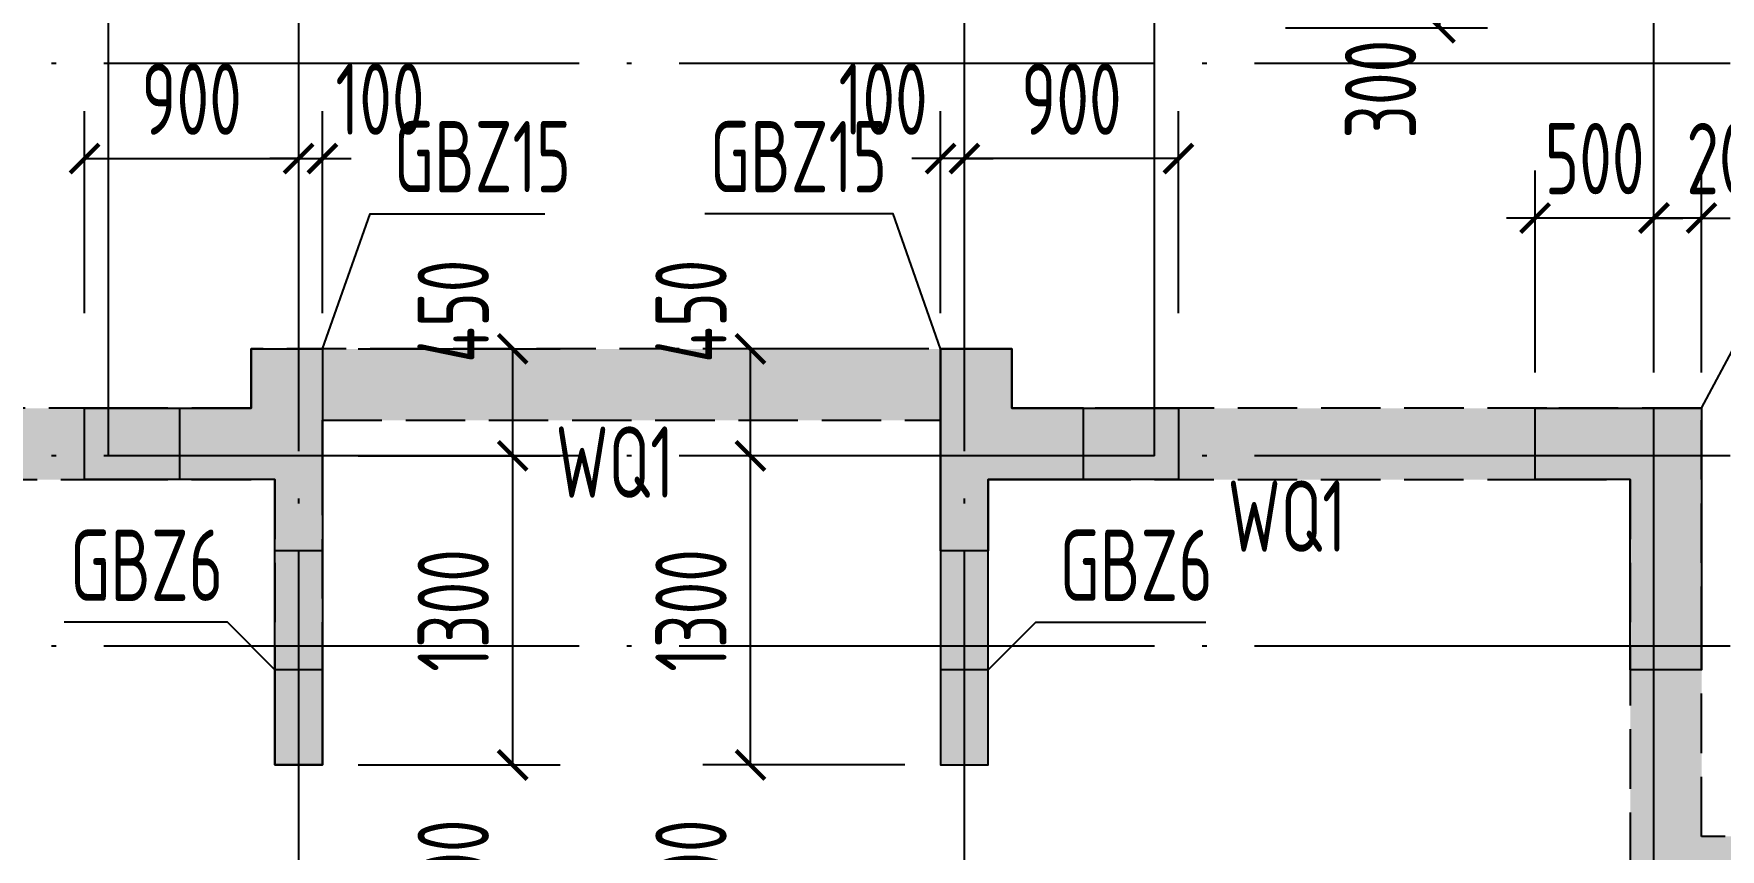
# Model space of a CAD drawing. Extents: x -668857 to 154266, y -275694 to 291306.
# Drawn here: x -329757 to -322663, y 212691 to 216120 of the extents above; entities that cross this region are included whole.
import ezdxf
from ezdxf.enums import TextEntityAlignment as Align

# ---------------------------------------------------------------- set-up
doc = ezdxf.new("R2010")
doc.units = 0
doc.header["$LTSCALE"] = 1000
doc.linetypes.add('DASH', pattern=[0.35, 0.25, -0.1])
doc.linetypes.add('DOTE', pattern=[2.42, 2, -0.2, 0.02, -0.2])
doc.layers.get('0').update_dxf_attribs({"linetype": 'CONTINUOUS'})
doc.layers.get('DEFPOINTS').update_dxf_attribs({"linetype": 'CONTINUOUS'})
for name, color, linetype in [('A-DOTE', 10, 'DOTE'), ('COLU_DE_TEXT', 7, 'CONTINUOUS'), ('LABEL', 1, 'CONTINUOUS'), ('S-Q墙填充', 252, 'CONTINUOUS'), ('S-Q墙实线', 6, 'CONTINUOUS'), ('S-Q墙标注', 3, 'CONTINUOUS'), ('S-Q墙虚线', 6, 'DASH'), ('S-X详图填充', 252, 'CONTINUOUS'), ('S-X详图实线', 4, 'CONTINUOUS')]:
    doc.layers.add(name, color=color, linetype=linetype)
doc.styles.add('TSSD_REIN', font='tssdeng.shx', dxfattribs={"width": 0.7, "height": 300, "bigfont": 'tssdchn.shx'})
doc.styles.add('结构文字', font='zstxt.shx', dxfattribs={"width": 0.7, "bigfont": 'zshz.shx'})
doc.dimstyles.new('STRUCK', dxfattribs={"dimtxt": 400, "dimasz": 121, "dimexe": 200, "dimexo": 150, "dimgap": 115, "dimtad": 1, "dimdec": 0, "dimdsep": 46, "dimtxsty": '结构文字', "dimblk": 'ARCHTICK', "dimcen": 400, "dimclrd": 3, "dimclre": 3, "dimclrt": 7, "dimadec": 0, "dimazin": 0, "dimtfac": 1, "dimtdec": 0, "dimtix": 1, "dimtmove": 2, "dimatfit": 3, "dimldrblk": '_DIMX', "dimfxl": 0, "dimtolj": 1, "dimtzin": 0, "dimarcsym": 0})

# ---------------------------------------------------------------- blocks, each defined once
blk = doc.blocks.new('20210726.16350016')
at = {"layer": 'A-DOTE'}
for p, q in [((15700, 13100.3), (15700, 21100)), ((18500, 13100.3), (18500, 21100)), ((21400, 13700), (21400, 21100)), ((14900, 15500), (14900, 17600)), ((19300, 15500), (19300, 17600)), ((55600, 17150), (3600, 17150)), ((55600, 15500), (3600, 15500)), ((55600, 14700), (3600, 14700))]:
    blk.add_line(p, q, dxfattribs=at)
blk = doc.blocks.new('_ArchTick')
at = {"color": 0, "linetype": 'ByBlock', "const_width": 0.15}
blk.add_lwpolyline([(-0.5, -0.5), (0.5, 0.5)], dxfattribs=at)
blk = doc.blocks.new('*D556')
at = {"layer": 'DEFPOINTS', "color": 0}
for p in [(-328542.3, 212345.7), (-327742.3, 212345.7), (-328542.3, 211945.7)]:
    blk.add_point(p, dxfattribs=at)
at = {"layer": 'S-Q墙标注', "color": 3, "lineweight": -2}
for p, q in [((-328392.3, 212345.7), (-327542.3, 212345.7)), ((-327742.3, 211945.7), (-327742.3, 212345.7)), ((-328392.3, 211945.7), (-327542.3, 211945.7))]:
    blk.add_line(p, q, dxfattribs=at)
at = {"layer": 'S-Q墙标注', "color": 3, "lineweight": -2, "xscale": 121, "yscale": 121, "zscale": 121}
for p, rotation in [((-327742.3, 212345.7), 90), ((-327742.3, 211945.7), 270)]:
    blk.add_blockref('_ArchTick', p, dxfattribs=dict(at, rotation=rotation))
at = {"layer": 'S-Q墙标注', "color": 7, "insert": (-327992.3, 212603.7), "char_height": 300, "attachment_point": 5, "rotation": 90, "style": 'TSSD_REIN'}
blk.add_mtext('\\A1;400', dxfattribs=at)
blk = doc.blocks.new('_DIMX')
blk.add_line((-150, 0), (150, 0))
at = {"const_width": 50}
blk.add_lwpolyline([(-70, -70), (70, 70)], dxfattribs=at)
blk = doc.blocks.new('*D565')
at = {"layer": 'DEFPOINTS', "color": 0}
for p in [(-328542.3, 214345.4), (-327742.3, 214345.4), (-328542.3, 213045.4)]:
    blk.add_point(p, dxfattribs=at)
at = {"layer": 'S-Q墙标注', "color": 3, "lineweight": -2}
for p, q in [((-328392.3, 214345.4), (-327542.3, 214345.4)), ((-327742.3, 213045.4), (-327742.3, 214345.4)), ((-328392.3, 213045.4), (-327542.3, 213045.4))]:
    blk.add_line(p, q, dxfattribs=at)
at = {"layer": 'S-Q墙标注', "color": 3, "lineweight": -2, "xscale": 121, "yscale": 121, "zscale": 121}
for p, rotation in [((-327742.3, 214345.4), 90), ((-327742.3, 213045.4), 270)]:
    blk.add_blockref('_ArchTick', p, dxfattribs=dict(at, rotation=rotation))
at = {"layer": 'S-Q墙标注', "color": 7, "insert": (-327992.3, 213695.4), "char_height": 300, "attachment_point": 5, "rotation": 90, "style": 'TSSD_REIN'}
blk.add_mtext('\\A1;1300', dxfattribs=at)
blk = doc.blocks.new('*D566')
at = {"layer": 'DEFPOINTS', "color": 0}
for p in [(-328542.3, 214795.4), (-327742.3, 214795.4), (-328542.3, 214345.4)]:
    blk.add_point(p, dxfattribs=at)
at = {"layer": 'S-Q墙标注', "color": 3, "lineweight": -2}
for p, q in [((-328392.3, 214795.4), (-327542.3, 214795.4)), ((-327742.3, 214345.4), (-327742.3, 214795.4)), ((-328392.3, 214345.4), (-327542.3, 214345.4))]:
    blk.add_line(p, q, dxfattribs=at)
at = {"layer": 'S-Q墙标注', "color": 3, "lineweight": -2, "xscale": 121, "yscale": 121, "zscale": 121}
for p, rotation in [((-327742.3, 214795.4), 90), ((-327742.3, 214345.4), 270)]:
    blk.add_blockref('_ArchTick', p, dxfattribs=dict(at, rotation=rotation))
at = {"layer": 'S-Q墙标注', "color": 7, "insert": (-327992.3, 214953.5), "char_height": 300, "attachment_point": 5, "rotation": 90, "style": 'TSSD_REIN'}
blk.add_mtext('\\A1;450', dxfattribs=at)
blk = doc.blocks.new('*D567')
at = {"layer": 'DEFPOINTS', "color": 0}
for p in [(-328642.3, 215595.4), (-329542.4, 214795.4), (-328642.3, 214795.4)]:
    blk.add_point(p, dxfattribs=at)
at = {"layer": 'S-Q墙标注', "color": 3, "lineweight": -2}
for p, q in [((-329542.4, 214945.4), (-329542.4, 215795.4)), ((-328642.3, 214945.4), (-328642.3, 215795.4)), ((-329542.4, 215595.4), (-328642.3, 215595.4))]:
    blk.add_line(p, q, dxfattribs=at)
at = {"layer": 'S-Q墙标注', "color": 3, "lineweight": -2, "xscale": 121, "yscale": 121, "zscale": 121, "rotation": 180}
blk.add_blockref('_ArchTick', (-329542.4, 215595.4), dxfattribs=at)
at = {"layer": 'S-Q墙标注', "color": 3, "lineweight": -2, "xscale": 121, "yscale": 121, "zscale": 121}
blk.add_blockref('_ArchTick', (-328642.3, 215595.4), dxfattribs=at)
at = {"layer": 'S-Q墙标注', "color": 7, "insert": (-329092.4, 215845.4), "char_height": 300, "attachment_point": 5, "style": 'TSSD_REIN'}
blk.add_mtext('\\A1;900', dxfattribs=at)
blk = doc.blocks.new('*D568')
at = {"layer": 'DEFPOINTS', "color": 0}
for p in [(-328542.3, 215595.4), (-328642.3, 214795.4), (-328542.3, 214795.4)]:
    blk.add_point(p, dxfattribs=at)
at = {"layer": 'S-Q墙标注', "color": 3, "lineweight": -2}
for p, q in [((-328642.3, 214945.4), (-328642.3, 215795.4)), ((-328542.3, 214945.4), (-328542.3, 215795.4)), ((-328642.3, 215595.4), (-328763.3, 215595.4)), ((-328642.3, 215595.4), (-328542.3, 215595.4)), ((-328542.3, 215595.4), (-328421.3, 215595.4))]:
    blk.add_line(p, q, dxfattribs=at)
at = {"layer": 'S-Q墙标注', "color": 3, "lineweight": -2, "xscale": 121, "yscale": 121, "zscale": 121}
blk.add_blockref('_ArchTick', (-328642.3, 215595.4), dxfattribs=at)
at = {"layer": 'S-Q墙标注', "color": 3, "lineweight": -2, "xscale": 121, "yscale": 121, "zscale": 121, "rotation": 180}
blk.add_blockref('_ArchTick', (-328542.3, 215595.4), dxfattribs=at)
at = {"layer": 'S-Q墙标注', "color": 7, "insert": (-328300.4, 215845.4), "char_height": 300, "attachment_point": 5, "style": 'TSSD_REIN'}
blk.add_mtext('\\A1;100', dxfattribs=at)
blk = doc.blocks.new('*D590')
at = {"layer": 'DEFPOINTS', "color": 0}
for p in [(-326742.3, 212345.7), (-325942.3, 212345.7), (-325942.3, 211945.7)]:
    blk.add_point(p, dxfattribs=at)
at = {"layer": 'S-Q墙标注', "color": 3, "lineweight": -2}
for p, q in [((-326092.3, 212345.7), (-326942.3, 212345.7)), ((-326742.3, 211945.7), (-326742.3, 212345.7)), ((-326092.3, 211945.7), (-326942.3, 211945.7))]:
    blk.add_line(p, q, dxfattribs=at)
at = {"layer": 'S-Q墙标注', "color": 3, "lineweight": -2, "xscale": 121, "yscale": 121, "zscale": 121}
for p, rotation in [((-326742.3, 212345.7), 90), ((-326742.3, 211945.7), 270)]:
    blk.add_blockref('_ArchTick', p, dxfattribs=dict(at, rotation=rotation))
at = {"layer": 'S-Q墙标注', "color": 7, "insert": (-326992.3, 212603.7), "char_height": 300, "attachment_point": 5, "rotation": 90, "style": 'TSSD_REIN'}
blk.add_mtext('\\A1;400', dxfattribs=at)
blk = doc.blocks.new('*D593')
at = {"layer": 'DEFPOINTS', "color": 0}
for p in [(-322742.4, 214345.4), (-321942.4, 214345.4), (-322742.4, 213445.4)]:
    blk.add_point(p, dxfattribs=at)
at = {"layer": 'S-Q墙标注', "color": 3, "lineweight": -2}
for p, q in [((-322592.4, 214345.4), (-321742.4, 214345.4)), ((-321942.4, 213445.4), (-321942.4, 214345.4)), ((-322592.4, 213445.4), (-321742.4, 213445.4))]:
    blk.add_line(p, q, dxfattribs=at)
at = {"layer": 'S-Q墙标注', "color": 3, "lineweight": -2, "xscale": 121, "yscale": 121, "zscale": 121}
for p, rotation in [((-321942.4, 214345.4), 90), ((-321942.4, 213445.4), 270)]:
    blk.add_blockref('_ArchTick', p, dxfattribs=dict(at, rotation=rotation))
at = {"layer": 'S-Q墙标注', "color": 7, "insert": (-322192.4, 213895.4), "char_height": 300, "attachment_point": 5, "rotation": 90, "style": 'TSSD_REIN'}
blk.add_mtext('\\A1;900', dxfattribs=at)
blk = doc.blocks.new('*D594')
at = {"layer": 'DEFPOINTS', "color": 0}
for p in [(-322742.4, 214545.4), (-321942.4, 214545.4), (-322742.4, 214345.4)]:
    blk.add_point(p, dxfattribs=at)
at = {"layer": 'S-Q墙标注', "color": 3, "lineweight": -2}
for p, q in [((-322592.4, 214545.4), (-321742.4, 214545.4)), ((-321942.4, 214345.4), (-321942.4, 214545.4)), ((-322592.4, 214345.4), (-321742.4, 214345.4))]:
    blk.add_line(p, q, dxfattribs=at)
at = {"layer": 'S-Q墙标注', "color": 3, "lineweight": -2, "xscale": 121, "yscale": 121, "zscale": 121}
for p, rotation in [((-321942.4, 214545.4), 90), ((-321942.4, 214345.4), 270)]:
    blk.add_blockref('_ArchTick', p, dxfattribs=dict(at, rotation=rotation))
at = {"layer": 'S-Q墙标注', "color": 7, "insert": (-322192.4, 214687.3), "char_height": 300, "attachment_point": 5, "rotation": 90, "style": 'TSSD_REIN'}
blk.add_mtext('\\A1;200', dxfattribs=at)
blk = doc.blocks.new('*D595')
at = {"layer": 'DEFPOINTS', "color": 0}
for p in [(-322942.3, 215345.4), (-322942.3, 214545.4), (-322742.3, 214545.4)]:
    blk.add_point(p, dxfattribs=at)
at = {"layer": 'S-Q墙标注', "color": 3, "lineweight": -2}
for p, q in [((-322942.3, 214695.4), (-322942.3, 215545.4)), ((-322742.3, 214695.4), (-322742.3, 215545.4)), ((-322942.3, 215345.4), (-323063.3, 215345.4)), ((-322742.3, 215345.4), (-322942.3, 215345.4)), ((-322742.3, 215345.4), (-322621.3, 215345.4))]:
    blk.add_line(p, q, dxfattribs=at)
at = {"layer": 'S-Q墙标注', "color": 3, "lineweight": -2, "xscale": 121, "yscale": 121, "zscale": 121}
blk.add_blockref('_ArchTick', (-322942.3, 215345.4), dxfattribs=at)
at = {"layer": 'S-Q墙标注', "color": 3, "lineweight": -2, "xscale": 121, "yscale": 121, "zscale": 121, "rotation": 180}
blk.add_blockref('_ArchTick', (-322742.3, 215345.4), dxfattribs=at)
at = {"layer": 'S-Q墙标注', "color": 7, "insert": (-322600.4, 215595.4), "char_height": 300, "attachment_point": 5, "style": 'TSSD_REIN'}
blk.add_mtext('\\A1;200', dxfattribs=at)
blk = doc.blocks.new('*D596')
at = {"layer": 'DEFPOINTS', "color": 0}
for p in [(-323442.2, 215345.4), (-323442.2, 214545.4), (-322942.3, 214545.4)]:
    blk.add_point(p, dxfattribs=at)
at = {"layer": 'S-Q墙标注', "color": 3, "lineweight": -2}
for p, q in [((-323442.2, 214695.4), (-323442.2, 215545.4)), ((-322942.3, 214695.4), (-322942.3, 215545.4)), ((-323442.2, 215345.4), (-323563.2, 215345.4)), ((-322942.3, 215345.4), (-323442.2, 215345.4)), ((-322942.3, 215345.4), (-322821.3, 215345.4))]:
    blk.add_line(p, q, dxfattribs=at)
at = {"layer": 'S-Q墙标注', "color": 3, "lineweight": -2, "xscale": 121, "yscale": 121, "zscale": 121}
blk.add_blockref('_ArchTick', (-323442.2, 215345.4), dxfattribs=at)
at = {"layer": 'S-Q墙标注', "color": 3, "lineweight": -2, "xscale": 121, "yscale": 121, "zscale": 121, "rotation": 180}
blk.add_blockref('_ArchTick', (-322942.3, 215345.4), dxfattribs=at)
at = {"layer": 'S-Q墙标注', "color": 7, "insert": (-323192.3, 215595.4), "char_height": 300, "attachment_point": 5, "style": 'TSSD_REIN'}
blk.add_mtext('\\A1;500', dxfattribs=at)
blk = doc.blocks.new('*D599')
at = {"layer": 'DEFPOINTS', "color": 0}
for p in [(-326742.3, 214345.4), (-325942.3, 214345.4), (-325942.3, 213045.4)]:
    blk.add_point(p, dxfattribs=at)
at = {"layer": 'S-Q墙标注', "color": 3, "lineweight": -2}
for p, q in [((-326092.3, 214345.4), (-326942.3, 214345.4)), ((-326742.3, 213045.4), (-326742.3, 214345.4)), ((-326092.3, 213045.4), (-326942.3, 213045.4))]:
    blk.add_line(p, q, dxfattribs=at)
at = {"layer": 'S-Q墙标注', "color": 3, "lineweight": -2, "xscale": 121, "yscale": 121, "zscale": 121}
for p, rotation in [((-326742.3, 214345.4), 90), ((-326742.3, 213045.4), 270)]:
    blk.add_blockref('_ArchTick', p, dxfattribs=dict(at, rotation=rotation))
at = {"layer": 'S-Q墙标注', "color": 7, "insert": (-326992.3, 213695.4), "char_height": 300, "attachment_point": 5, "rotation": 90, "style": 'TSSD_REIN'}
blk.add_mtext('\\A1;1300', dxfattribs=at)
blk = doc.blocks.new('*D600')
at = {"layer": 'DEFPOINTS', "color": 0}
for p in [(-326742.3, 214795.4), (-325942.3, 214795.4), (-325942.3, 214345.4)]:
    blk.add_point(p, dxfattribs=at)
at = {"layer": 'S-Q墙标注', "color": 3, "lineweight": -2}
for p, q in [((-326092.3, 214795.4), (-326942.3, 214795.4)), ((-326742.3, 214345.4), (-326742.3, 214795.4)), ((-326092.3, 214345.4), (-326942.3, 214345.4))]:
    blk.add_line(p, q, dxfattribs=at)
at = {"layer": 'S-Q墙标注', "color": 3, "lineweight": -2, "xscale": 121, "yscale": 121, "zscale": 121}
for p, rotation in [((-326742.3, 214795.4), 90), ((-326742.3, 214345.4), 270)]:
    blk.add_blockref('_ArchTick', p, dxfattribs=dict(at, rotation=rotation))
at = {"layer": 'S-Q墙标注', "color": 7, "insert": (-326992.3, 214953.5), "char_height": 300, "attachment_point": 5, "rotation": 90, "style": 'TSSD_REIN'}
blk.add_mtext('\\A1;450', dxfattribs=at)
blk = doc.blocks.new('*D601')
at = {"layer": 'DEFPOINTS', "color": 0}
for p in [(-325842.3, 215595.4), (-325842.3, 214795.4), (-324942.2, 214795.4)]:
    blk.add_point(p, dxfattribs=at)
at = {"layer": 'S-Q墙标注', "color": 3, "lineweight": -2}
for p, q in [((-325842.3, 214945.4), (-325842.3, 215795.4)), ((-324942.2, 214945.4), (-324942.2, 215795.4)), ((-324942.2, 215595.4), (-325842.3, 215595.4))]:
    blk.add_line(p, q, dxfattribs=at)
at = {"layer": 'S-Q墙标注', "color": 3, "lineweight": -2, "xscale": 121, "yscale": 121, "zscale": 121, "rotation": 180}
blk.add_blockref('_ArchTick', (-325842.3, 215595.4), dxfattribs=at)
at = {"layer": 'S-Q墙标注', "color": 3, "lineweight": -2, "xscale": 121, "yscale": 121, "zscale": 121}
blk.add_blockref('_ArchTick', (-324942.2, 215595.4), dxfattribs=at)
at = {"layer": 'S-Q墙标注', "color": 7, "insert": (-325392.2, 215845.4), "char_height": 300, "attachment_point": 5, "style": 'TSSD_REIN'}
blk.add_mtext('\\A1;900', dxfattribs=at)
blk = doc.blocks.new('*D602')
at = {"layer": 'DEFPOINTS', "color": 0}
for p in [(-325942.3, 215595.4), (-325942.3, 214795.4), (-325842.3, 214795.4)]:
    blk.add_point(p, dxfattribs=at)
at = {"layer": 'S-Q墙标注', "color": 3, "lineweight": -2}
for p, q in [((-325942.3, 214945.4), (-325942.3, 215795.4)), ((-325842.3, 214945.4), (-325842.3, 215795.4)), ((-325942.3, 215595.4), (-326063.3, 215595.4)), ((-325842.3, 215595.4), (-325942.3, 215595.4)), ((-325842.3, 215595.4), (-325721.3, 215595.4))]:
    blk.add_line(p, q, dxfattribs=at)
at = {"layer": 'S-Q墙标注', "color": 3, "lineweight": -2, "xscale": 121, "yscale": 121, "zscale": 121}
blk.add_blockref('_ArchTick', (-325942.3, 215595.4), dxfattribs=at)
at = {"layer": 'S-Q墙标注', "color": 3, "lineweight": -2, "xscale": 121, "yscale": 121, "zscale": 121, "rotation": 180}
blk.add_blockref('_ArchTick', (-325842.3, 215595.4), dxfattribs=at)
at = {"layer": 'S-Q墙标注', "color": 7, "insert": (-326184.2, 215845.4), "char_height": 300, "attachment_point": 5, "style": 'TSSD_REIN'}
blk.add_mtext('\\A1;100', dxfattribs=at)
blk = doc.blocks.new('*D689')
at = {"layer": 'DEFPOINTS', "color": 0}
for p in [(-324642.3, 216445.4), (-323842.3, 216445.4), (-324642.3, 216145.4)]:
    blk.add_point(p, dxfattribs=at)
at = {"layer": 'S-Q墙标注', "color": 3, "lineweight": -2}
for p, q in [((-324492.3, 216445.4), (-323642.3, 216445.4)), ((-323842.3, 216145.4), (-323842.3, 216445.4)), ((-324492.3, 216145.4), (-323642.3, 216145.4))]:
    blk.add_line(p, q, dxfattribs=at)
at = {"layer": 'S-Q墙标注', "color": 3, "lineweight": -2, "xscale": 121, "yscale": 121, "zscale": 121}
for p, rotation in [((-323842.3, 216445.4), 90), ((-323842.3, 216145.4), 270)]:
    blk.add_blockref('_ArchTick', p, dxfattribs=dict(at, rotation=rotation))
at = {"layer": 'S-Q墙标注', "color": 7, "insert": (-324092.3, 215887.3), "char_height": 300, "attachment_point": 5, "rotation": 90, "style": 'TSSD_REIN'}
blk.add_mtext('\\A1;300', dxfattribs=at)

msp = doc.modelspace()

# ---------------------------------------------------------------- hatches: boundary and pattern name
at = {"layer": 'S-Q墙填充', "ltscale": 0.5}
h = msp.add_hatch(dxfattribs=at)
h.set_pattern_fill('ARMORED', color=252, scale=30, style=0)
h.set_pattern_definition([(50, (-388806.07, 175277.25), (215.17805, -18.82564), [22.5, -247.5]), (355, (-388806.07, 175277.25), (-41.6254, 225.65764), [18, -198]), (100.4514, (-388788.14, 175275.68), (173.5528, 206.83186), [19.12206, -210.34263]), (46.1842, (-388806.07, 175337.25), (320.1723, -49.6557), [33.75, -371.25]), (96.6356, (-388779.4, 175333.12), (280.3988, 292.2354), [28.6831, -315.5139]), (351.1842, (-388806.07, 175337.25), (280.3986, 292.2356), [27, -297]), (21, (-388776.07, 175322.25), (179.07212, -120.78567), [22.5, -247.5]), (326, (-388776.07, 175322.25), (72.9946, 217.545), [18, -198]), (71.4514, (-388761.15, 175312.19), (252.0668, 96.75915), [19.12206, -210.34263]), (37.5, (-388806.07, 175277.25), (3.647957, 99.868156), [0, -195.6, 0, -201, 0, -198.75]), (7.5, (-388806.07, 175277.25), (78.92086, 118.32351), [0, -114.6, 0, -191.1, 0, -75.75]), (327.5, (-388872.97, 175277.25), (160.14673, -6.76646), [0, -75, 0, -234, 0, -310.5]), (317.5, (-388902.97, 175277.25), (174.95585, 30.0315), [0, -97.5, 0, -155.4, 0, -220.5]), (45, (-388806.07, 175277.25), (-106.06602, 106.06602), [])])
h.paths.add_polyline_path([(-297742.24, 214545.39), (-298392.15, 214545.39), (-300042.22, 214545.4), (-300642.44, 214545.39), (-300642.58, 214795.4), (-303842.17, 214795.4), (-303842.26, 214545.39), (-304442.18, 214545.4), (-306042.41, 214545.39), (-306742.33, 214545.39), (-306742.33, 213545.39), (-306742.33, 212745.39), (-319442.34, 212745.39), (-319892.34, 212745.39), (-320792.42, 212745.39), (-321242.33, 212745.39), (-322742.33, 212745.39), (-322742.33, 213545.39), (-322742.33, 214545.39), (-323392.24, 214545.39), (-325042.72, 214545.4), (-325642.33, 214545.39), (-325642.33, 214795.39), (-328842.33, 214795.39), (-328842.33, 214545.39), (-329442.45, 214545.4), (-331042.41, 214545.39), (-331742.33, 214545.39), (-331742.33, 213545.39), (-331742.33, 212745.39), (-339942.33, 212745.39), (-339942.33, 209745.4), (-339942.32, 207145.39), (-339942.32, 205045.39), (-337142.31, 205045.39), (-330642.27, 205045.39), (-330642.32, 203845.39), (-329592.33, 203845.39), (-327242.31, 203845.39), (-324692.33, 203845.39), (-323842.33, 203845.39), (-323842.38, 205045.27), (-318242.34, 205045.39), (-317342.34, 205045.39), (-314742.34, 205045.39), (-312142.31, 205045.39), (-311242.32, 205045.39), (-305642.31, 205045.39), (-305642.31, 203845.39), (-304592.33, 203845.39), (-302242.34, 203845.39), (-299892.33, 203845.39), (-298842.34, 203845.39), (-298842.34, 205045.39), (-293242.34, 205045.39), (-292342.34, 205045.39), (-289542.34, 205045.39), (-289542.34, 212745.39), (-291142.42, 212745.39), (-291542.34, 212745.39), (-294442.32, 212745.39), (-294892.32, 212745.39), (-295792.42, 212745.39), (-296242.34, 212745.39), (-297742.24, 212745.39), (-297742.24, 213545.39)])
h.paths.add_polyline_path([(-339642.33, 209645.4), (-338942.32, 209645.4), (-338942.32, 209845.4), (-339642.33, 209845.4), (-339642.33, 212445.39), (-339242.33, 212445.39), (-338342.23, 212445.39), (-338042.32, 212445.39), (-338042.3, 211795.39), (-337842.3, 211795.39), (-337842.32, 212445.39), (-335142.32, 212445.39), (-335142.32, 209645.4), (-334942.32, 209645.4), (-334942.32, 212445.39), (-334592.32, 212445.39), (-333692.23, 212445.39), (-333342.32, 212445.39), (-333342.32, 211645.39), (-333142.32, 211645.39), (-333142.32, 212445.39), (-331442.33, 212445.39), (-331442.33, 213545.39), (-331442.33, 214245.39), (-331042.41, 214245.39), (-329442.45, 214245.4), (-328742.33, 214245.39), (-328742.33, 213045.39), (-328542.33, 213045.39), (-328542.33, 214345.39), (-328542.33, 214495.39), (-325942.33, 214495.39), (-325942.33, 214345.39), (-325942.33, 213045.39), (-325742.33, 213045.39), (-325742.33, 214245.39), (-325042.72, 214245.4), (-323392.24, 214245.39), (-323042.33, 214245.39), (-323042.33, 213545.39), (-323042.33, 212445.39), (-321342.33, 212445.39), (-321342.33, 211645.39), (-321142.33, 211645.39), (-321142.33, 212445.39), (-320792.42, 212445.39), (-319892.34, 212445.39), (-319542.34, 212445.39), (-319542.34, 209645.4), (-319342.34, 209645.4), (-319342.34, 212445.39), (-316642.34, 212445.39), (-316642.34, 209645.4), (-316442.34, 209645.4), (-316442.34, 212445.39), (-316142.42, 212445.39), (-315142.33, 212445.39), (-314842.33, 212445.39), (-314842.34, 212445.39), (-314642.34, 212445.39), (-314642.33, 212445.39), (-314342.33, 212445.39), (-313342.23, 212445.39), (-313042.32, 212445.39), (-313042.32, 209645.2), (-312842.32, 209645.2), (-312842.32, 212445.39), (-310142.33, 212445.39), (-310142.33, 209645.4), (-309942.33, 209645.4), (-309942.33, 212445.39), (-309592.33, 212445.39), (-308692.23, 212445.39), (-308342.33, 212445.39), (-308342.33, 211645.4), (-308142.33, 211645.4), (-308142.33, 212445.39), (-306442.33, 212445.39), (-306442.33, 213545.39), (-306442.33, 214245.39), (-306042.41, 214245.39), (-304442.18, 214245.4), (-303742.33, 214245.39), (-303742.33, 213045.39), (-303542.33, 213045.39), (-303542.33, 214495.4), (-300942.33, 214495.4), (-300942.33, 213045.39), (-300742.33, 213045.39), (-300742.33, 214245.39), (-300042.22, 214245.4), (-298392.15, 214245.39), (-298042.24, 214245.39), (-298042.24, 213545.39), (-298042.24, 212445.39), (-296342.34, 212445.39), (-296342.34, 211645.39), (-296142.34, 211645.39), (-296142.34, 212445.39), (-295792.42, 212445.39), (-294892.32, 212445.39), (-294542.32, 212445.39), (-294542.32, 209645.4), (-294342.32, 209645.4), (-294342.32, 212445.39), (-291642.34, 212445.39), (-291642.34, 211795.42), (-291442.34, 211795.42), (-291442.34, 212445.39), (-291142.42, 212445.39), (-290242.32, 212445.39), (-289842.33, 212445.39), (-289842.33, 209845.4), (-290542.33, 209845.4), (-290542.33, 209645.4), (-289842.33, 209645.4), (-289842.34, 207145.39), (-289842.34, 205345.39), (-292342.34, 205345.39), (-293142.34, 205345.39), (-293142.34, 206795.39), (-293342.34, 206795.39), (-293342.34, 205345.39), (-298842.34, 205345.39), (-298842.34, 205595.39), (-299142.34, 205595.39), (-299142.34, 205245.39), (-299142.34, 204145.39), (-299892.33, 204145.39), (-302242.34, 204145.39), (-304592.33, 204145.39), (-305342.31, 204145.39), (-305342.31, 205245.39), (-305342.31, 205595.39), (-305642.31, 205595.39), (-305642.31, 205345.39), (-311142.32, 205345.39), (-311142.32, 206795.39), (-311342.32, 206795.39), (-311342.32, 205345.39), (-312142.31, 205345.39), (-314742.34, 205345.39), (-317342.34, 205345.39), (-318142.34, 205345.39), (-318142.34, 206795.39), (-318342.34, 206795.39), (-318342.34, 205345.39), (-323842.33, 205345.27), (-323842.3, 205595.37), (-324142.34, 205595.4), (-324142.39, 205245.27), (-324142.34, 204145.39), (-324692.33, 204145.39), (-327242.31, 204145.39), (-329592.33, 204145.39), (-330342.31, 204145.39), (-330342.27, 205245.27), (-330342.31, 205595.4), (-330642.32, 205595.37), (-330642.28, 205345.27), (-336142.32, 205345.39), (-336142.32, 206795.39), (-336342.32, 206795.39), (-336342.32, 205345.39), (-337142.31, 205345.39), (-339642.32, 205345.39), (-339642.32, 207145.39)], flags=16)
at = {"layer": 'S-X详图填充'}
h = msp.add_hatch(color=256, dxfattribs=at)
h.dxf.hatch_style = 1
h.paths.add_polyline_path([(-329542.44, 214545.34), (-328842.23, 214545.39), (-328842.15, 214795.36), (-328542.24, 214795.25), (-328542.29, 213945.42), (-328742.34, 213945.42), (-328742.34, 214245.34), (-329542.44, 214245.34)])
h = msp.add_hatch(color=256, dxfattribs=at)
h.dxf.hatch_style = 1
h.paths.add_polyline_path([(-325642.42, 214545.43), (-324942.45, 214545.39), (-324942.45, 214245.39), (-325742.35, 214245.39), (-325742.34, 213945.42), (-325942.39, 213945.42), (-325942.45, 214795.3), (-325642.49, 214795.39)])
h = msp.add_hatch(color=256, dxfattribs=at)
h.dxf.hatch_style = 1
h.paths.add_polyline_path([(-322742.35, 213445.42), (-323042.35, 213445.42), (-323042.36, 214245.39), (-323442.34, 214245.39), (-323442.34, 214545.39), (-322742.35, 214545.39)])
h = msp.add_hatch(color=256, dxfattribs=at)
h.dxf.hatch_style = 1
h.paths.add_polyline_path([(-328542.34, 213445.42), (-328742.34, 213445.42), (-328742.34, 213045.42), (-328542.34, 213045.42)])
h = msp.add_hatch(color=256, dxfattribs=at)
h.dxf.hatch_style = 1
h.paths.add_polyline_path([(-325742.34, 213445.42), (-325942.34, 213445.42), (-325942.34, 213045.42), (-325742.34, 213045.42)])

# ---------------------------------------------------------------- linework, layer by layer
at = {"layer": 'LABEL'}
for points in [[(-328542.33, 214795.39), (-328342.33, 215363.4), (-327606.99, 215363.4)], [(-325942.33, 214795.39), (-326142.33, 215363.4), (-326934.62, 215363.4)], [(-322742.32, 214545.4), (-322442.33, 215107.09), (-321624.1, 215107.09)], [(-328742.34, 213445.42), (-328942.34, 213645.42), (-329627.93, 213645.42)], [(-325742.34, 213445.42), (-325542.34, 213645.42), (-324827.36, 213645.42)]]:
    msp.add_lwpolyline(points, dxfattribs=at)
at = {"layer": 'S-Q墙实线', "ltscale": 0.5}
for points in [[(-328742.33, 213045.39), (-328742.33, 214245.39), (-329142.43, 214245.39), (-329142.43, 214545.39), (-328842.33, 214545.39), (-328842.33, 214795.39), (-328542.33, 214795.39), (-328542.33, 213045.39), (-328742.33, 213045.39)], [(-325742.33, 213045.39), (-325742.33, 214245.39), (-325342.23, 214245.39), (-325342.23, 214545.39), (-325642.33, 214545.39), (-325642.33, 214795.39), (-325942.33, 214795.39), (-325942.33, 213045.39), (-325742.33, 213045.39)], [(-323442.33, 214545.39), (-322742.33, 214545.39), (-322742.33, 213445.39), (-323042.33, 213445.39), (-323042.33, 214245.39), (-323442.33, 214245.39), (-323442.33, 214545.39)]]:
    msp.add_lwpolyline(points, dxfattribs=at)
at = {"layer": 'S-Q墙虚线', "color": 6}
for points in [[(-321242.33, 212745.39), (-322742.33, 212745.39), (-322742.33, 213545.39), (-322742.33, 214545.39), (-323392.24, 214545.39), (-325042.72, 214545.4), (-325642.33, 214545.39), (-325642.33, 214795.39), (-328842.33, 214795.39), (-328842.33, 214545.39), (-329442.45, 214545.4), (-331042.41, 214545.39), (-331742.33, 214545.39), (-331742.33, 213545.39), (-331742.33, 212745.39), (-339942.33, 212745.39)], [(-331042.41, 214245.39), (-329442.45, 214245.4), (-328742.33, 214245.39), (-328742.33, 213045.39), (-328542.33, 213045.39), (-328542.33, 214345.39), (-328542.33, 214495.39), (-325942.33, 214495.39), (-325942.33, 214345.39), (-325942.33, 213045.39), (-325742.33, 213045.39), (-325742.33, 214245.39), (-325042.72, 214245.4), (-323392.24, 214245.39), (-323042.33, 214245.39), (-323042.33, 213545.39), (-323042.33, 212445.39), (-321342.33, 212445.39)]]:
    msp.add_lwpolyline(points, dxfattribs=at)
at = {"layer": 'S-X详图实线'}
for points in [[(-328542.29, 213945.42), (-328742.34, 213945.42), (-328742.34, 214245.34), (-329542.44, 214245.34), (-329542.44, 214545.34), (-328842.23, 214545.39), (-328842.15, 214795.36), (-328542.24, 214795.25), (-328542.29, 213945.42)], [(-325742.34, 213945.42), (-325942.39, 213945.42), (-325942.45, 214795.3), (-325642.49, 214795.39), (-325642.42, 214545.43), (-324942.45, 214545.39), (-324942.45, 214245.39), (-325742.35, 214245.39), (-325742.34, 213945.42)], [(-322742.35, 213445.42), (-323042.35, 213445.42), (-323042.35, 214245.39), (-323442.34, 214245.39), (-323442.34, 214545.39), (-322742.35, 214545.39), (-322742.35, 213445.42)], [(-328542.34, 213445.42), (-328742.34, 213445.42), (-328742.34, 213045.42), (-328542.34, 213045.42), (-328542.34, 213445.42)], [(-325742.34, 213445.42), (-325942.34, 213445.42), (-325942.34, 213045.42), (-325742.34, 213045.42), (-325742.34, 213445.42)]]:
    msp.add_lwpolyline(points, close=True, dxfattribs=at)

# ---------------------------------------------------------------- block references
at = {"layer": 'A-DOTE'}
msp.add_blockref('20210726.16350016', (-344342.33, 198845.35), dxfattribs=at)

# ---------------------------------------------------------------- texts
at = {"layer": 'COLU_DE_TEXT', "style": 'TSSD_REIN', "width": 0.7}
for s, p in [('GBZ15', (-328242.33, 215363.4)), ('GBZ15', (-326913.12, 215363.4)), ('GBZ6', (-329604.15, 213645.42)), ('GBZ6', (-325442.34, 213645.42))]:
    msp.add_text(s, height=300, dxfattribs=at).set_placement(p, align=Align.BOTTOM_LEFT)
at = {"layer": 'S-Q墙标注', "style": 'TSSD_REIN', "width": 0.7}
for p in [(-327312.82, 214079.19), (-324486.35, 213851.86)]:
    msp.add_text('WQ1', height=300, dxfattribs=at).set_placement(p, align=Align.BOTTOM_CENTER)

# ---------------------------------------------------------------- dimensions: what is measured, and where the dimension line sits
at = {"layer": 'S-Q墙标注'}
for base, p1, p2, angle, picture, middle in [((-323842.32, 216445.39), (-324642.32, 216145.39), (-324642.32, 216445.39), 90, '*D689', (-324092.32, 215887.31)), ((-325942.32, 215595.39), (-325842.31, 214795.39), (-325942.32, 214795.39), 180, '*D602', (-326184.24, 215845.39)), ((-322942.32, 215345.4), (-322742.33, 214545.4), (-322942.32, 214545.4), 180, '*D595', (-322600.39, 215595.4)), ((-327742.33, 214795.39), (-328542.33, 214345.39), (-328542.33, 214795.39), 90, '*D566', (-327992.33, 214953.47)), ((-326742.33, 214795.39), (-325942.33, 214345.39), (-325942.33, 214795.39), 90, '*D600', (-326992.33, 214953.47)), ((-321942.35, 214545.39), (-322742.35, 214345.39), (-322742.35, 214545.39), 90, '*D594', (-322192.35, 214687.32)), ((-327742.33, 212345.66), (-328542.33, 211945.66), (-328542.33, 212345.66), 90, '*D556', (-327992.33, 212603.74)), ((-326742.32, 212345.66), (-325942.32, 211945.66), (-325942.32, 212345.66), 90, '*D590', (-326992.32, 212603.74))]:
    dim = msp.add_linear_dim(base=base, p1=p1, p2=p2, angle=angle, dimstyle='STRUCK', override={"dimtxt": 300, "dimgap": 100, "dimtxsty": 'TSSD_REIN'}, dxfattribs=at)
    dim.commit()
    dim.dimension.update_dxf_attribs({"geometry": picture, "text_midpoint": middle, "dimtype": 160})
dim = msp.add_linear_dim(base=(-328642.33, 215595.39), p1=(-329542.44, 214795.39), p2=(-328642.33, 214795.39), dimstyle='STRUCK', override={"dimtxt": 300, "dimgap": 100, "dimtxsty": 'TSSD_REIN'}, dxfattribs=at)
dim.commit()
dim.dimension.update_dxf_attribs({"geometry": '*D567', "text_midpoint": (-329092.38, 215845.39)})
dim = msp.add_linear_dim(base=(-328542.32, 215595.39), p1=(-328642.33, 214795.39), p2=(-328542.32, 214795.39), dimstyle='STRUCK', override={"dimtxt": 300, "dimgap": 100, "dimtxsty": 'TSSD_REIN'}, dxfattribs=at)
dim.commit()
dim.dimension.update_dxf_attribs({"geometry": '*D568', "text_midpoint": (-328300.39, 215845.39), "dimtype": 160})
for base, p1, p2, angle, picture, middle in [((-325842.31, 215595.39), (-324942.19, 214795.39), (-325842.31, 214795.39), 180, '*D601', (-325392.25, 215845.39)), ((-323442.23, 215345.4), (-322942.32, 214545.4), (-323442.23, 214545.4), 180, '*D596', (-323192.27, 215595.4)), ((-327742.33, 214345.39), (-328542.33, 213045.39), (-328542.33, 214345.39), 90, '*D565', (-327992.33, 213695.39)), ((-326742.33, 214345.39), (-325942.33, 213045.39), (-325942.33, 214345.39), 90, '*D599', (-326992.33, 213695.39)), ((-321942.35, 214345.39), (-322742.35, 213445.39), (-322742.35, 214345.39), 90, '*D593', (-322192.35, 213895.39))]:
    dim = msp.add_linear_dim(base=base, p1=p1, p2=p2, angle=angle, dimstyle='STRUCK', override={"dimtxt": 300, "dimgap": 100, "dimtxsty": 'TSSD_REIN'}, dxfattribs=at)
    dim.commit()
    dim.dimension.update_dxf_attribs({"geometry": picture, "text_midpoint": middle})

doc.saveas('drawing.dxf')
